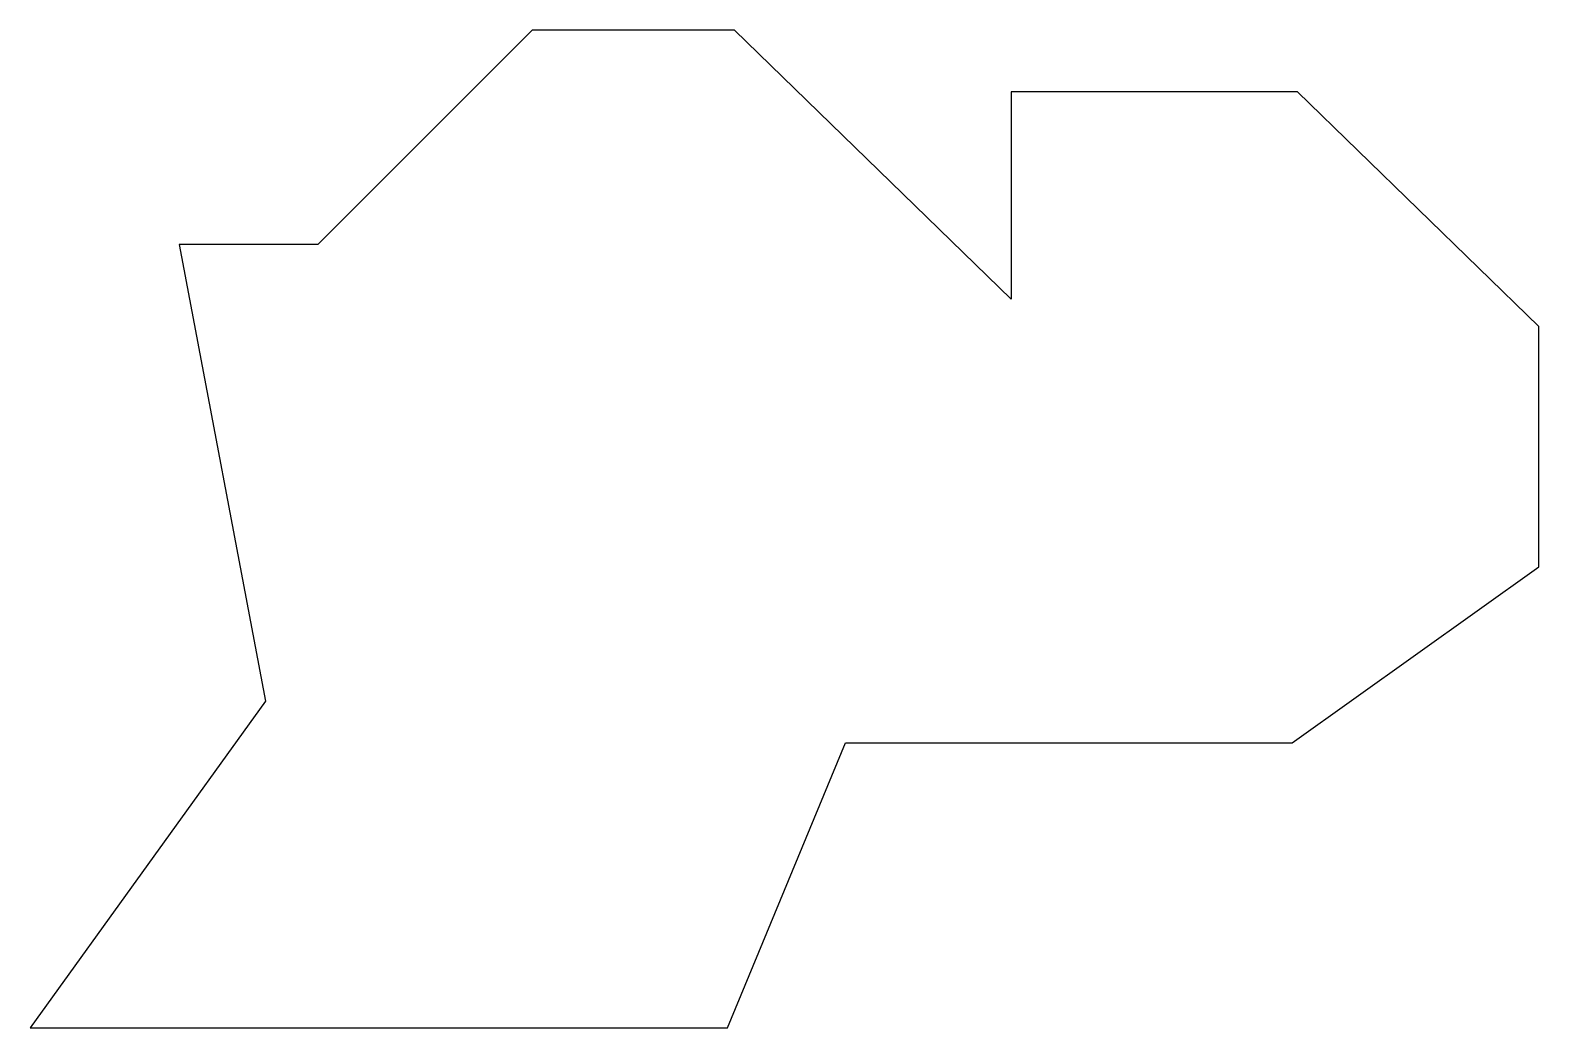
# Model space of a CAD drawing. Header units: millimetres. Extents: x 0 to 224, y 0 to 148.
import ezdxf

# ---------------------------------------------------------------- set-up
doc = ezdxf.new("R2010")
doc.units = ezdxf.units.MM

msp = doc.modelspace()

# ---------------------------------------------------------------- linework, layer by layer
for p, q in [((74.54, 148.15), (42.72, 116.33)), ((104.54, 148.15), (74.54, 148.15)), ((145.62, 108.2), (104.54, 148.15)), ((188.12, 139), (145.62, 139)), ((145.62, 139), (145.62, 108.2)), ((223.96, 104.15), (188.12, 139)), ((42.72, 116.33), (22.12, 116.33)), ((22.12, 116.33), (34.93, 48.53)), ((223.96, 68.45), (223.96, 104.15)), ((187.33, 42.31), (223.96, 68.45)), ((34.93, 48.53), (0, 0)), ((103.5, 0), (121.03, 42.31)), ((121.03, 42.31), (187.33, 42.31)), ((0, 0), (103.5, 0))]:
    msp.add_line(p, q)

doc.saveas('drawing.dxf')
